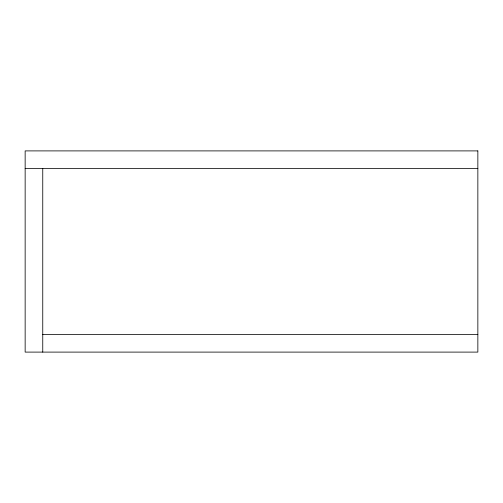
<?xml version="1.0" encoding="UTF-8"?>
<svg xmlns="http://www.w3.org/2000/svg" width="503" height="503" viewBox="0 0 503 503"><rect width="100%" height="100%" fill="white"/><g stroke="black" fill="none" stroke-linecap="round" stroke-linejoin="round"><path stroke-width="0.75" d="M25.15 168.505L477.85 168.505M42.755 334.495L477.85 334.495M42.755 168.505L42.755 352.1M477.85 150.9L25.15 150.9L25.15 352.1L477.85 352.1L477.85 150.9"/></g></svg>
